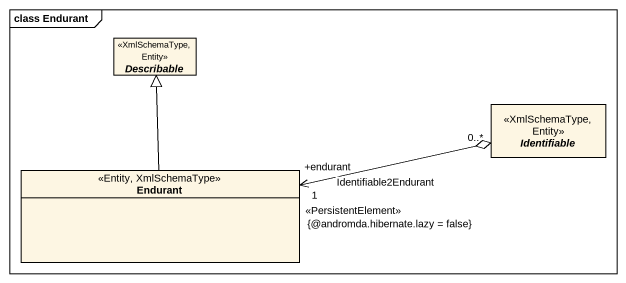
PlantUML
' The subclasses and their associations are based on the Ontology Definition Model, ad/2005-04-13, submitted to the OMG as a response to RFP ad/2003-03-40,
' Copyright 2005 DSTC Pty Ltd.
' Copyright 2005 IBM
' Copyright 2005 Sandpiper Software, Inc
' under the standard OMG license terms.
@startuml
mainframe class Endurant
hide circle
hide empty members
abstract class Describable <<XmlSchemaType, Entity>>
abstract class Identifiable <<XmlSchemaType, Entity>>
class Endurant <<Entity, XmlSchemaType>>
Identifiable "0..*" o-left-> "+endurant\n1\n<<PersistentElement>>\n{@andromda.hibernate.lazy = false}" Endurant : Identifiable2Endurant
Endurant -up-|> Describable
@enduml
